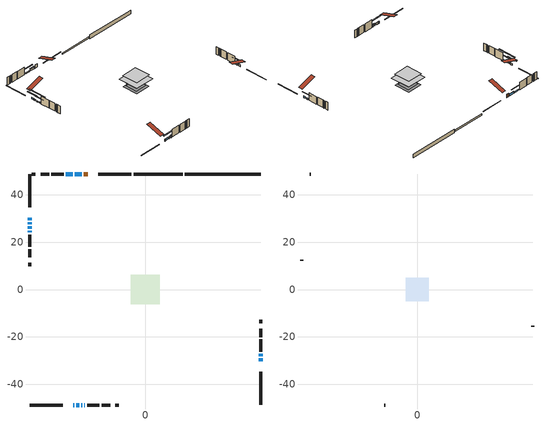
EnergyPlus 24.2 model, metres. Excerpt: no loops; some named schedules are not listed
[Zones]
conditioned space
 floor outside (Floor1 construction): -0.61,-0.61 -0.61,0.61 0.61,0.61 0.61,-0.61 z1.07
 floor adiabatic (Floor3 construction): -3.67,-3.67 -3.67,3.67 3.67,3.67 3.67,-3.67 z1.07
 floor adiabatic (AdiabaticFloorConstruction): -6.2,-6.2 -6.2,6.2 6.2,6.2 6.2,-6.2 z3.51
 floor foundation (Slab1 construction): -4.82,-4.82 -4.82,4.82 4.82,4.82 4.82,-4.82 z-1.22
 floor foundation (Slab2 construction): -3.67,-3.67 -3.67,3.67 3.67,3.67 3.67,-3.67 z-0.65
 wall outside (RimJoist1 construction): -5.82,48.77 -19.84,48.77 / -48.77,-48.77 -34.75,-48.77 / -48.77,48.77 -48.77,34.75 / 48.77,-48.77 48.77,-34.75 z1.07:1.37
 wall outside (AdiabaticWallConstruction 1): -24.24,48.77 -25.93,48.77 z1.07:3.1
 wall outside (AdiabaticWallConstruction): 48.77,-30.35 48.77,-29.08 / -30.35,-48.77 -29.96,-48.77 z1.07:2.29; -48.77,30.35 -48.77,29.23 z1.07:2.19; 48.77,-28.15 48.77,-27.18 z1.07:2.04; -26.86,48.77 -29.71,48.77 z1.07:2.09; -48.77,28.3 -48.77,27.64 / -30.64,48.77 -33.48,48.77 / -48.77,24.79 -48.77,24.13 z1.07:1.73; -48.77,26.71 -48.77,25.72 z1.07:1.58; -29.04,-48.77 -27.92,-48.77 / -26.99,-48.77 -26.68,-48.77 / -25.76,-48.77 -25.45,-48.77 z1.07:2.52
 wall outside (Wall1 construction): -34.41,48.77 -39.61,48.77 / -24.52,-48.77 -19.32,-48.77 / -48.77,23.2 -48.77,18 / 48.77,-26.25 48.77,-21.06 z1.07:5.95
 wall outside (Wall2 construction): -40.54,48.77 -44.06,48.77 / -18.4,-48.77 -14.88,-48.77 / -48.77,17.07 -48.77,13.55 / 48.77,-20.13 48.77,-16.61 z1.07:5.95
 wall outside (Wall4 construction): -46.35,48.77 -47.84,48.77 / -12.59,-48.77 -11.09,-48.77 / -48.77,11.26 -48.77,9.77 / 48.77,-14.32 48.77,-12.82 z1.07:5.95
 wall foundation (FoundationWall1 construction): 16.77,48.77,-1.22 16.77,48.77,1.07 45.57,48.77,1.07 45.57,48.77,0.91 48.77,48.77,0.91 48.77,48.77,-1.22
 wall foundation (FoundationWall2 construction): 15.84,48.77 -4.89,48.77 z-0.65:0.26
 window (WindowConstruction 9): 48.77,-30.35 48.77,-29.08 z1.07:2.29
 window (WindowConstruction 5): -48.77,30.35 -48.77,29.23 z1.07:2.19
 window (WindowConstruction 6): 48.77,-28.15 48.77,-27.18 z1.07:2.04
 window (WindowConstruction 7): -26.86,48.77 -29.71,48.77 z1.07:2.08
 window (WindowConstruction 8): -48.77,28.3 -48.77,27.64 z1.07:1.73
 window (WindowConstruction 11): -48.77,26.71 -48.77,25.72 z1.07:1.58
 window (WindowConstruction 10): -30.35,-48.77 -29.97,-48.77 z1.07:2.29
 window (WindowConstruction): -30.64,48.77 -33.48,48.77 z1.07:1.73
 window (WindowConstruction 1): -29.04,-48.77 -27.92,-48.77 z1.07:2.52
 window (WindowConstruction 2): -26.99,-48.77 -26.68,-48.77 z1.07:2.52
 window (WindowConstruction 3): -25.76,-48.77 -25.45,-48.77 z1.07:2.52
 window (WindowConstruction 4): -48.77,24.79 -48.77,24.13 z1.07:1.73
 door (Door): -24.24,48.77 -25.93,48.77 z1.07:3.1
 ceiling adiabatic (AdiabaticFloorConstruction): 6.2,-6.2 6.2,6.2 -6.2,6.2 -6.2,-6.2 z3.51
attic - vented
 floor to conditioned space (Floor2 construction Reversed): -4.96,-4.96 -4.96,4.96 4.96,4.96 4.96,-4.96 z5.95
 wall outside (Wall3 construction): -44.99,48.77 -45.42,48.77 / -13.95,-48.77 -13.51,-48.77 / -48.77,12.63 -48.77,12.19 / 48.77,-15.68 48.77,-15.25 z1.07:5.95
 roof outside (Roof1 construction): -23.31,48.77,5.95 -23.31,39.12,9.17 -20.77,39.12,9.17 -20.77,48.77,5.95; -31.28,-48.77,5.95 -31.28,-39.12,9.17 -33.82,-39.12,9.17 -33.82,-48.77,5.95; -48.77,31.28,5.95 -39.12,31.28,9.17 -39.12,33.82,9.17 -48.77,33.82,5.95; 48.77,-31.28,5.95 39.12,-31.28,9.17 39.12,-33.82,9.17 48.77,-33.82,5.95
shading: -48.77,26.59 -48.77,32.99 -49.18,32.99 -49.18,26.59 z4.83; 48.77,-24.54 48.77,-30.79 49.18,-30.79 49.18,-24.54 z4.68; -29.91,48.77 -26.66,48.77 -26.66,49.18 -29.91,49.18 z2.29; -48.77,27.44 -48.77,28.5 -49.18,28.5 -49.18,27.44 z1.93; -48.77,20.46 -48.77,31.97 -49.18,31.97 -49.18,20.46 z6.84; -36.12,48.77 -28,48.77 -28,49.18 -36.12,49.18 z4.37; -25.28,-48.77 -31.68,-48.77 -31.68,-49.18 -25.28,-49.18 z5.16; -24.04,-48.77 -29.63,-48.77 -29.63,-49.18 -24.04,-49.18 z5.16; -25.25,-48.77 -25.96,-48.77 -25.96,-49.18 -25.25,-49.18 z2.72; -48.77,21.49 -48.77,27.43 -49.18,27.43 -49.18,21.49 z4.37
[Building]
Building 1: Terrain=Suburbs
[Site:Location]
Edmonton Intl AP_AB: Latitude {deg}=53.31; Longitude {deg}=-113.58; Time Zone {hr}=-7; Elevation {m}=723; Keep Site Location Information=Yes
[Site:GroundTemperature:Shallow]
-1.56185, -3.61833, -3.78302, -2.80711, 1.11059, 5.01004, 8.39065, 10.5322, 10.7141, 8.97234, 5.67794, 1.89811
[Site:WaterMainsTemperature]
Calculation Method=Schedule; Temperature Schedule=mains temperature schedule
[Material] Roughness=Rough; Thermal Absorptance=0.9
Name | Thickness {m} | Conductivity {W/m-K} | Density {kg/m3} | Specific Heat {J/kg-K} | Solar Absorptance | Visible Absorptance
asphalt or fiberglass shingles | 0.00635 | 0.162714 | 1121.4 | 1465.45 | 0.4 | 0.4
ceiling stud and cavity | 0.1397 | 0.0798965 | 65.682 | 1177.47 | 0.7 | 0.7
concrete 4.0 in. | 0.1016 | 1.803125 | 2242.8 | 837.4 | 0.7 | 0.7
concrete 8.0 in. | 0.2032 | 1.803125 | 2242.8 | 837.4 | 0.7 | 0.7
door material | 0.04445 | 0.053851 | 512.64 | 1214.23 | 0.7 | 0.7
exterior vertical ins | 0.00139922 | 0.029427 | 32.04 | 1214.23 | 0.7 | 0.7
floor covering | 0.0127 | 0.0433444 | 54.468 | 1339.84 | 0.6 | 0.6
floor covering 1 | 0.0127 | 9.015625 | 54.468 | 1339.84 | 0.6 | 0.6
floor rigid ins | 0.103632 | 0.029427 | 32.04 | 1214.23 | 0.7 | 0.7
floor rigid ins 1; wall rigid ins | 0.512978 | 0.029427 | 32.04 | 1214.23 | 0.7 | 0.7
floor stud and cavity | 0.1397 | 0.144724 | 92.3553 | 1139.71 | 0.7 | 0.7
floor stud and cavity 1 | 0.0889 | 0.621767 | 50.32683 | 1063.81 | 0.7 | 0.7
floor stud and cavity 2 | 0.1397 | 1.75129 | 37.0049 | 1207.88 | 0.7 | 0.7
furniture material conditioned space 1 | 0.1524 | 0.115458 | 640.8 | 1214.23 | 0.6 | 0.6
gypsum board | 0.0127 | 0.160291 | 801 | 837.4 | 0.6 | 0.6
gypsum board 1 | 0.0127 | 0.160291 | 801 | 837.4 | 0.7 | 0.7
osb sheathing 0.5 in. | 0.0127 | 0.115458 | 512.64 | 1214.23 | 0.7 | 0.7
osb sheathing 0.75 in. | 0.01905 | 0.115458 | 512.64 | 1214.23 | 0.7 | 0.7
osb sheathing 2.0 in. | 0.0508 | 0.115458 | 512.64 | 1214.23 | 0.7 | 0.7
rim joist stud and cavity | 0.0508 | 0.0314757 | 125.044 | 1163.47 | 0.6 | 0.6
wall stud and cavity | 0.1397 | 0.0996715 | 139.0536 | 1170.24 | 0.7 | 0.7
wall stud and cavity 1 | 0.1397 | 0.10094 | 139.0536 | 1170.24 | 0.7 | 0.7
wall stud and cavity 2 | 0.0889 | 6.1454 | 50.32683 | 1063.81 | 0.6 | 0.6
wall stud and cavity 3 | 0.1397 | 0.111942 | 139.0536 | 1170.24 | 0.7 | 0.7
wall stud and cavity 4 | 0.0889 | 0.380278 | 52.3479 | 1209.89 | 0.7 | 0.7
wall stud and cavity 5 | 0.0889 | 0.391764 | 83.0341 | 1211.67 | 0.7 | 0.7
wood siding | 0.0254 | 0.102417 | 544.68 | 1172.36 | 0.4 | 0.4
wood siding 1 | 0.00254 | 0.102417 | 544.68 | 1172.36 | 0.4 | 0.4
wood siding 2; wood siding 3; wood siding 4 | 0.0254 | 0.102417 | 544.68 | 1172.36 | 0.7 | 0.7
[WindowMaterial:SimpleGlazingSystem]
Name | U-Factor {W/m2-K} | Solar Heat Gain Coefficient
WindowMaterial | 5.15449 | 0.65
WindowMaterial 1 | 3.30119 | 0.67
WindowMaterial 2 | 3.32333 | 0.54
WindowMaterial 3 | 5.97666 | 0.6
WindowMaterial 4 | 2.99742 | 0.55
WindowMaterial 5 | 3.01842 | 0.52
WindowMaterial 6 | 4.789393 | 0.67
WindowMaterial 7 | 3.31141 | 0.61
WindowMaterial 8 | 3.30687 | 0.59
WindowMaterial 9 | 5.1119 | 0.5
[Construction]
AdiabaticFloorConstruction: floor stud and cavity 2, floor rigid ins 1, osb sheathing 0.75 in., floor covering
AdiabaticWallConstruction: wood siding 3, wall rigid ins, wall stud and cavity 4, gypsum board
AdiabaticWallConstruction 1: wood siding 4, wall rigid ins, wall stud and cavity 4, gypsum board
Door: door material
Floor1 construction: floor stud and cavity, floor rigid ins, osb sheathing 0.75 in., floor covering
Floor2 construction Reversed: gypsum board, ceiling stud and cavity
Floor3 construction: floor stud and cavity 1, floor covering 1
FoundationWall1 construction: concrete 8.0 in.
FoundationWall2 construction: concrete 8.0 in., gypsum board 1
furniture construction conditioned space 1: furniture material conditioned space 1
PartitionWallConstruction: gypsum board, wall stud and cavity 5, gypsum board
RimJoist1 construction: wood siding 2, osb sheathing 2.0 in., rim joist stud and cavity
Roof1 construction: asphalt or fiberglass shingles
Slab1 construction; Slab2 construction: concrete 4.0 in.
Wall1 construction: wood siding, osb sheathing 0.5 in., wall stud and cavity, gypsum board
Wall2 construction: wood siding, osb sheathing 0.5 in., wall stud and cavity 1, gypsum board
Wall3 construction: wood siding 1, wall stud and cavity 2
Wall4 construction: wood siding, osb sheathing 0.5 in., wall stud and cavity 3, gypsum board
WindowConstruction: WindowMaterial
WindowConstruction 1: WindowMaterial 1
WindowConstruction 10: WindowMaterial 8
WindowConstruction 11: WindowMaterial 9
WindowConstruction 2; WindowConstruction 3: WindowMaterial 2
WindowConstruction 4; WindowConstruction 8: WindowMaterial 3
WindowConstruction 5: WindowMaterial 4
WindowConstruction 6: WindowMaterial 5
WindowConstruction 7: WindowMaterial 6
WindowConstruction 9: WindowMaterial 7
[Zone] Multiplier=1; Part of Total Floor Area=Yes
Name | Volume {m3}
attic - vented | 51.335
conditioned space | 649.8
[Space]
Name | Zone | Volume {m3}
attic - vented 1 | attic - vented | 51.335
conditioned space 1 | conditioned space | 649.8
[ZoneInfiltration:EffectiveLeakageArea]
infil attic - vented 1: Zone or Space=attic - vented 1; Schedule=Always On Discrete; Effective Air Leakage Area {cm2}=3417.74; Stack Coefficient=0.00056292; Wind Coefficient=1.60304e-05
[ZoneMixing]
whole house fan mix: Zone or Space=attic - vented; Schedule=Always On Continuous; Design Flow Rate Calculation Method=Flow/Zone; Design Flow Rate {m3/s}=0; Source Zone or Space=conditioned space
[SurfaceProperty:ExposedFoundationPerimeter] Exposed Perimeter Calculation Method=TotalExposedPerimeter
Name | Total Exposed Perimeter {m}
Slab1 | 32.004
Slab2 | 20.726
[InternalMass] Zone or ZoneList=conditioned space; Space or SpaceList=conditioned space 1
Name | Construction | Surface Area {m2}
furniture mass conditioned space 1 | furniture construction conditioned space 1 | 142.344
partition wall mass | PartitionWallConstruction | 301.98
[Lights]
interior lighting: Zone or ZoneList or Space or SpaceList=conditioned space 1; Schedule=interior lighting schedule; Design Level Calculation Method=LightingLevel; Lighting Level {W}=343.2; Return Air Fraction=0; Fraction Radiant=0.6; Fraction Visible=0.2; Fraction Replaceable=1
[People]
occupants: Zone or ZoneList or Space or SpaceList=conditioned space 1; Number of People Schedule=occupants schedule; Number of People Calculation Method=People; Number of People=3; Fraction Radiant=0.314171; Sensible Heat Fraction=0.56303; Activity Level Schedule=occupants activity schedule; Carbon Dioxide Generation Rate {m3/s-W}=0; Enable ASHRAE 55 Comfort Warnings=No; Mean Radiant Temperature Calculation Type=EnclosureAveraged
[ElectricEquipment] Zone or ZoneList or Space or SpaceList=conditioned space 1; Design Level Calculation Method=EquipmentLevel
Name | Schedule | Design Level {W} | Fraction Latent | Fraction Radiant | Fraction Lost
clothes dryer | clothes dryer schedule | 140.772 | 0.015 | 0.081 | 0.85
clothes washer | clothes washer schedule | 32.1985 | 0.03 | 0.162 | 0.7
cooking range | cooking range schedule | 215.147 | 0.08 | 0.432 | 0.2
dishwasher | dishwasher schedule | 66.8632 | 0.3 | 0.18 | 0.4
fridge | fridge schedule | 72.9452 | 0 | 0.6 | 0
mech vent bath fan 0 | mech vent bath fan 0 schedule | 50.2 | 0 | 0 | 1
mech vent bath fan 1 | mech vent bath fan 1 schedule | 50.2 | 0 | 0 | 1
mech vent house fan | mech vent house fan schedule | 0 | 0 | 0 | 1
mech vent house fan cfis | mech vent house fan cfis schedule | 0 | 0 | 0 | 0
mech vent range fan 0 | mech vent range fan 0 schedule | 57 | 0 | 0 | 1
misc plug loads | misc plug loads schedule | 494.7 | 0.045 | 0.513 | 0.1
whole house fan | Always On Discrete | 0 | 0 | 0 | 1
[OtherEquipment] Zone or ZoneList or Space or SpaceList=conditioned space 1; Design Level Calculation Method=EquipmentLevel
Name | Fuel Type | Schedule | Design Level {W} | Fraction Latent | Fraction Radiant | Fraction Lost
clothes dryer 1 | Electricity | clothes dryer schedule | 0 | 0.015 | 0.081 | 0.85
cooking range 1 | Electricity | cooking range schedule | 0 | 0.08 | 0.432 | 0.2
general water use latent | None | general water use schedule | 62.594 | 1 | 0 | 0
general water use sensible | None | general water use schedule | -61.6891 | 0 | 0.6 | 0
mech vent house fan latent load | None | Always On Discrete | 0 | 1 | 0 | 0
mech vent house fan sensible load | None | Always On Discrete | 0 | 0 | 0 | 0
water heater energy adjustment1 | NaturalGas | Always On Discrete | 0.01 | 0 | 0 | 1
[ZoneInfiltration:DesignFlowRate] Zone or ZoneList or Space or SpaceList=conditioned space 1; Schedule=Always On Discrete; Design Flow Rate Calculation Method=Flow/Zone; Design Flow Rate {m3/s}=0
infil flow; natural vent flow; whole house fan flow
[Foundation:Kiva] Initial Indoor Air Temperature {C}=18; Wall Depth Below Slab {m}=0.2032
Name | Wall Height Above Grade {m} | Custom Block Material Name 1 | Custom Block Depth 1 {m} | Custom Block X Position 1 {m} | Custom Block Z Position 1 {m}
Foundation Kiva 1 | 1.07
Foundation Kiva 2 | 0.260025 | exterior vertical ins | 0.910011 | 0.2159 | 0
[Foundation:Kiva:Settings]
Soil Conductivity {W/m-K}=0.849921; Soil Density {kg/m3}=1842.3; Soil Specific Heat {J/kg-K}=418.7; Ground Solar Absorptivity=0.9; Ground Thermal Absorptivity=0.9; Ground Surface Roughness {m}=0.03; Far-Field Width {m}=40; Deep-Ground Boundary Condition=ZeroFlux; Deep-Ground Depth {m}=40; Minimum Cell Dimension {m}=0.2; Maximum Cell Growth Coefficient=3; Simulation Timestep=Timestep
[Exterior:Lights]
exterior lighting: Schedule=exterior lighting schedule; Design Level {W}=75.6
[Schedule:Constant]
Name | Hourly Value
Always On Continuous; mech vent house fan schedule; mech vent house fan cfis schedule; Always On Discrete | 1
occupants activity schedule | 117.228
fridge schedule | 0
[Schedule:Week:Daily]
interior lighting schedule Week Rule - Jan1-Jan27: interior lighting schedule day, interior lighting schedule day, interior lighting schedule day, interior lighting schedule day, interior lighting schedule day, interior lighting schedule day, interior lighting schedule day, interior lighting schedule default day, interior lighting schedule default day, interior lighting schedule default day, interior lighting schedule default day, interior lighting schedule default day
interior lighting schedule Week Rule - Jan28-Feb3: interior lighting schedule day, interior lighting schedule day, interior lighting schedule day, interior lighting schedule day, interior lighting schedule day 1, interior lighting schedule day 1, interior lighting schedule day 1, interior lighting schedule default day, interior lighting schedule default day, interior lighting schedule default day, interior lighting schedule default day, interior lighting schedule default day
interior lighting schedule Week Rule - Feb4-Feb24: interior lighting schedule day 1, interior lighting schedule day 1, interior lighting schedule day 1, interior lighting schedule day 1, interior lighting schedule day 1, interior lighting schedule day 1, interior lighting schedule day 1, interior lighting schedule default day, interior lighting schedule default day, interior lighting schedule default day, interior lighting schedule default day, interior lighting schedule default day
interior lighting schedule Week Rule - Feb25-Mar3: interior lighting schedule day 1, interior lighting schedule day 1, interior lighting schedule day 1, interior lighting schedule day 1, interior lighting schedule day 2, interior lighting schedule day 2, interior lighting schedule day 2, interior lighting schedule default day, interior lighting schedule default day, interior lighting schedule default day, interior lighting schedule default day, interior lighting schedule default day
interior lighting schedule Week Rule - Mar4-Mar31: interior lighting schedule day 2, interior lighting schedule day 2, interior lighting schedule day 2, interior lighting schedule day 2, interior lighting schedule day 2, interior lighting schedule day 2, interior lighting schedule day 2, interior lighting schedule default day, interior lighting schedule default day, interior lighting schedule default day, interior lighting schedule default day, interior lighting schedule default day
interior lighting schedule Week Rule - Apr1-Apr28: interior lighting schedule day 3, interior lighting schedule day 3, interior lighting schedule day 3, interior lighting schedule day 3, interior lighting schedule day 3, interior lighting schedule day 3, interior lighting schedule day 3, interior lighting schedule default day, interior lighting schedule default day, interior lighting schedule default day, interior lighting schedule default day, interior lighting schedule default day
interior lighting schedule Week Rule - Apr29-May5: interior lighting schedule day 3, interior lighting schedule day 3, interior lighting schedule day 4, interior lighting schedule day 4, interior lighting schedule day 4, interior lighting schedule day 4, interior lighting schedule day 4, interior lighting schedule default day, interior lighting schedule default day, interior lighting schedule default day, interior lighting schedule default day, interior lighting schedule default day
interior lighting schedule Week Rule - May6-May26: interior lighting schedule day 4, interior lighting schedule day 4, interior lighting schedule day 4, interior lighting schedule day 4, interior lighting schedule day 4, interior lighting schedule day 4, interior lighting schedule day 4, interior lighting schedule default day, interior lighting schedule default day, interior lighting schedule default day, interior lighting schedule default day, interior lighting schedule default day
interior lighting schedule Week Rule - May27-Jun2: interior lighting schedule day 4, interior lighting schedule day 4, interior lighting schedule day 4, interior lighting schedule day 4, interior lighting schedule day 4, interior lighting schedule day 5, interior lighting schedule day 5, interior lighting schedule default day, interior lighting schedule default day, interior lighting schedule default day, interior lighting schedule default day, interior lighting schedule default day
interior lighting schedule Week Rule - Jun3-Jun30: interior lighting schedule day 5, interior lighting schedule day 5, interior lighting schedule day 5, interior lighting schedule day 5, interior lighting schedule day 5, interior lighting schedule day 5, interior lighting schedule day 5, interior lighting schedule default day, interior lighting schedule default day, interior lighting schedule default day, interior lighting schedule default day, interior lighting schedule default day
interior lighting schedule Week Rule - Jul1-Jul28: interior lighting schedule day 6, interior lighting schedule day 6, interior lighting schedule day 6, interior lighting schedule day 6, interior lighting schedule day 6, interior lighting schedule day 6, interior lighting schedule day 6, interior lighting schedule default day, interior lighting schedule default day, interior lighting schedule default day, interior lighting schedule default day, interior lighting schedule default day
interior lighting schedule Week Rule - Jul29-Aug4: interior lighting schedule day 6, interior lighting schedule day 6, interior lighting schedule day 6, interior lighting schedule day 7, interior lighting schedule day 7, interior lighting schedule day 7, interior lighting schedule day 7, interior lighting schedule default day, interior lighting schedule default day, interior lighting schedule default day, interior lighting schedule default day, interior lighting schedule default day
interior lighting schedule Week Rule - Aug5-Aug25: interior lighting schedule day 7, interior lighting schedule day 7, interior lighting schedule day 7, interior lighting schedule day 7, interior lighting schedule day 7, interior lighting schedule day 7, interior lighting schedule day 7, interior lighting schedule default day, interior lighting schedule default day, interior lighting schedule default day, interior lighting schedule default day, interior lighting schedule default day
interior lighting schedule Week Rule - Aug26-Sep1: interior lighting schedule day 7, interior lighting schedule day 7, interior lighting schedule day 7, interior lighting schedule day 7, interior lighting schedule day 7, interior lighting schedule day 7, interior lighting schedule day 8, interior lighting schedule default day, interior lighting schedule default day, interior lighting schedule default day, interior lighting schedule default day, interior lighting schedule default day
interior lighting schedule Week Rule - Sep2-Sep29: interior lighting schedule day 8, interior lighting schedule day 8, interior lighting schedule day 8, interior lighting schedule day 8, interior lighting schedule day 8, interior lighting schedule day 8, interior lighting schedule day 8, interior lighting schedule default day, interior lighting schedule default day, interior lighting schedule default day, interior lighting schedule default day, interior lighting schedule default day
interior lighting schedule Week Rule - Sep30-Oct6: interior lighting schedule day 8, interior lighting schedule day 9, interior lighting schedule day 9, interior lighting schedule day 9, interior lighting schedule day 9, interior lighting schedule day 9, interior lighting schedule day 9, interior lighting schedule default day, interior lighting schedule default day, interior lighting schedule default day, interior lighting schedule default day, interior lighting schedule default day
interior lighting schedule Week Rule - Oct7-Oct27: interior lighting schedule day 9, interior lighting schedule day 9, interior lighting schedule day 9, interior lighting schedule day 9, interior lighting schedule day 9, interior lighting schedule day 9, interior lighting schedule day 9, interior lighting schedule default day, interior lighting schedule default day, interior lighting schedule default day, interior lighting schedule default day, interior lighting schedule default day
interior lighting schedule Week Rule - Oct28-Nov3: interior lighting schedule day 9, interior lighting schedule day 9, interior lighting schedule day 9, interior lighting schedule day 9, interior lighting schedule day 10, interior lighting schedule day 10, interior lighting schedule day 10, interior lighting schedule default day, interior lighting schedule default day, interior lighting schedule default day, interior lighting schedule default day, interior lighting schedule default day
interior lighting schedule Week Rule - Nov4-Nov24: interior lighting schedule day 10, interior lighting schedule day 10, interior lighting schedule day 10, interior lighting schedule day 10, interior lighting schedule day 10, interior lighting schedule day 10, interior lighting schedule day 10, interior lighting schedule default day, interior lighting schedule default day, interior lighting schedule default day, interior lighting schedule default day, interior lighting schedule default day
interior lighting schedule Week Rule - Nov25-Dec1: interior lighting schedule day 10, interior lighting schedule day 10, interior lighting schedule day 10, interior lighting schedule day 10, interior lighting schedule day 10, interior lighting schedule day 10, interior lighting schedule day 11, interior lighting schedule default day, interior lighting schedule default day, interior lighting schedule default day, interior lighting schedule default day, interior lighting schedule default day
interior lighting schedule Week Rule - Dec2-Dec31: interior lighting schedule day 11, interior lighting schedule day 11, interior lighting schedule day 11, interior lighting schedule day 11, interior lighting schedule day 11, interior lighting schedule day 11, interior lighting schedule day 11, interior lighting schedule default day, interior lighting schedule default day, interior lighting schedule default day, interior lighting schedule default day, interior lighting schedule default day
occupants schedule Week Rule - Jan1-Dec31: occupants schedule day, occupants schedule day, occupants schedule day, occupants schedule day, occupants schedule day, occupants schedule day, occupants schedule day, occupants schedule default day, occupants schedule default day, occupants schedule default day, occupants schedule default day, occupants schedule default day
clothes dryer schedule Week Rule - Jan1-Dec31: clothes dryer schedule day, clothes dryer schedule day, clothes dryer schedule day, clothes dryer schedule day, clothes dryer schedule day, clothes dryer schedule day, clothes dryer schedule day, clothes dryer schedule default day, clothes dryer schedule default day, clothes dryer schedule default day, clothes dryer schedule default day, clothes dryer schedule default day
clothes washer schedule Week Rule - Jan1-Dec31: clothes washer schedule day, clothes washer schedule day, clothes washer schedule day, clothes washer schedule day, clothes washer schedule day, clothes washer schedule day, clothes washer schedule day, clothes washer schedule default day, clothes washer schedule default day, clothes washer schedule default day, clothes washer schedule default day, clothes washer schedule default day
cooking range schedule Week Rule - Jan1-Dec31: cooking range schedule day, cooking range schedule day, cooking range schedule day, cooking range schedule day, cooking range schedule day, cooking range schedule day, cooking range schedule day, cooking range schedule default day, cooking range schedule default day, cooking range schedule default day, cooking range schedule default day, cooking range schedule default day
dishwasher schedule Week Rule - Jan1-Dec31: dishwasher schedule day, dishwasher schedule day, dishwasher schedule day, dishwasher schedule day, dishwasher schedule day, dishwasher schedule day, dishwasher schedule day, dishwasher schedule default day, dishwasher schedule default day, dishwasher schedule default day, dishwasher schedule default day, dishwasher schedule default day
mech vent bath fan 0 schedule Week Rule - Jan1-Dec31: mech vent bath fan 0 schedule day, mech vent bath fan 0 schedule day, mech vent bath fan 0 schedule day, mech vent bath fan 0 schedule day, mech vent bath fan 0 schedule day, mech vent bath fan 0 schedule day, mech vent bath fan 0 schedule day, mech vent bath fan 0 schedule default day, mech vent bath fan 0 schedule default day, mech vent bath fan 0 schedule default day, mech vent bath fan 0 schedule default day, mech vent bath fan 0 schedule default day
mech vent bath fan 1 schedule Week Rule - Jan1-Dec31: mech vent bath fan 1 schedule day, mech vent bath fan 1 schedule day, mech vent bath fan 1 schedule day, mech vent bath fan 1 schedule day, mech vent bath fan 1 schedule day, mech vent bath fan 1 schedule day, mech vent bath fan 1 schedule day, mech vent bath fan 1 schedule default day, mech vent bath fan 1 schedule default day, mech vent bath fan 1 schedule default day, mech vent bath fan 1 schedule default day, mech vent bath fan 1 schedule default day
mech vent range fan 0 schedule Week Rule - Jan1-Dec31: mech vent range fan 0 schedule day, mech vent range fan 0 schedule day, mech vent range fan 0 schedule day, mech vent range fan 0 schedule day, mech vent range fan 0 schedule day, mech vent range fan 0 schedule day, mech vent range fan 0 schedule day, mech vent range fan 0 schedule default day, mech vent range fan 0 schedule default day, mech vent range fan 0 schedule default day, mech vent range fan 0 schedule default day, mech vent range fan 0 schedule default day
misc plug loads schedule Week Rule - Jan1-Dec31: misc plug loads schedule day, misc plug loads schedule day, misc plug loads schedule day, misc plug loads schedule day, misc plug loads schedule day, misc plug loads schedule day, misc plug loads schedule day, misc plug loads schedule default day, misc plug loads schedule default day, misc plug loads schedule default day, misc plug loads schedule default day, misc plug loads schedule default day
general water use schedule Week Rule - Jan1-Dec31: general water use schedule day, general water use schedule day, general water use schedule day, general water use schedule day, general water use schedule day, general water use schedule day, general water use schedule day, general water use schedule default day, general water use schedule default day, general water use schedule default day, general water use schedule default day, general water use schedule default day
exterior lighting schedule Week Rule - Jan1-Jan27: exterior lighting schedule day, exterior lighting schedule day, exterior lighting schedule day, exterior lighting schedule day, exterior lighting schedule day, exterior lighting schedule day, exterior lighting schedule day, exterior lighting schedule default day, exterior lighting schedule default day, exterior lighting schedule default day, exterior lighting schedule default day, exterior lighting schedule default day
exterior lighting schedule Week Rule - Jan28-Feb3: exterior lighting schedule day, exterior lighting schedule day, exterior lighting schedule day, exterior lighting schedule day, exterior lighting schedule day 1, exterior lighting schedule day 1, exterior lighting schedule day 1, exterior lighting schedule default day, exterior lighting schedule default day, exterior lighting schedule default day, exterior lighting schedule default day, exterior lighting schedule default day
exterior lighting schedule Week Rule - Feb4-Feb24: exterior lighting schedule day 1, exterior lighting schedule day 1, exterior lighting schedule day 1, exterior lighting schedule day 1, exterior lighting schedule day 1, exterior lighting schedule day 1, exterior lighting schedule day 1, exterior lighting schedule default day, exterior lighting schedule default day, exterior lighting schedule default day, exterior lighting schedule default day, exterior lighting schedule default day
exterior lighting schedule Week Rule - Feb25-Mar3: exterior lighting schedule day 1, exterior lighting schedule day 1, exterior lighting schedule day 1, exterior lighting schedule day 1, exterior lighting schedule day 2, exterior lighting schedule day 2, exterior lighting schedule day 2, exterior lighting schedule default day, exterior lighting schedule default day, exterior lighting schedule default day, exterior lighting schedule default day, exterior lighting schedule default day
exterior lighting schedule Week Rule - Mar4-Mar31: exterior lighting schedule day 2, exterior lighting schedule day 2, exterior lighting schedule day 2, exterior lighting schedule day 2, exterior lighting schedule day 2, exterior lighting schedule day 2, exterior lighting schedule day 2, exterior lighting schedule default day, exterior lighting schedule default day, exterior lighting schedule default day, exterior lighting schedule default day, exterior lighting schedule default day
exterior lighting schedule Week Rule - Apr1-Apr28: exterior lighting schedule day 3, exterior lighting schedule day 3, exterior lighting schedule day 3, exterior lighting schedule day 3, exterior lighting schedule day 3, exterior lighting schedule day 3, exterior lighting schedule day 3, exterior lighting schedule default day, exterior lighting schedule default day, exterior lighting schedule default day, exterior lighting schedule default day, exterior lighting schedule default day
exterior lighting schedule Week Rule - Apr29-May5: exterior lighting schedule day 3, exterior lighting schedule day 3, exterior lighting schedule day 4, exterior lighting schedule day 4, exterior lighting schedule day 4, exterior lighting schedule day 4, exterior lighting schedule day 4, exterior lighting schedule default day, exterior lighting schedule default day, exterior lighting schedule default day, exterior lighting schedule default day, exterior lighting schedule default day
exterior lighting schedule Week Rule - May6-May26: exterior lighting schedule day 4, exterior lighting schedule day 4, exterior lighting schedule day 4, exterior lighting schedule day 4, exterior lighting schedule day 4, exterior lighting schedule day 4, exterior lighting schedule day 4, exterior lighting schedule default day, exterior lighting schedule default day, exterior lighting schedule default day, exterior lighting schedule default day, exterior lighting schedule default day
exterior lighting schedule Week Rule - May27-Jun2: exterior lighting schedule day 4, exterior lighting schedule day 4, exterior lighting schedule day 4, exterior lighting schedule day 4, exterior lighting schedule day 4, exterior lighting schedule day 5, exterior lighting schedule day 5, exterior lighting schedule default day, exterior lighting schedule default day, exterior lighting schedule default day, exterior lighting schedule default day, exterior lighting schedule default day
exterior lighting schedule Week Rule - Jun3-Jun30: exterior lighting schedule day 5, exterior lighting schedule day 5, exterior lighting schedule day 5, exterior lighting schedule day 5, exterior lighting schedule day 5, exterior lighting schedule day 5, exterior lighting schedule day 5, exterior lighting schedule default day, exterior lighting schedule default day, exterior lighting schedule default day, exterior lighting schedule default day, exterior lighting schedule default day
exterior lighting schedule Week Rule - Jul1-Jul28: exterior lighting schedule day 6, exterior lighting schedule day 6, exterior lighting schedule day 6, exterior lighting schedule day 6, exterior lighting schedule day 6, exterior lighting schedule day 6, exterior lighting schedule day 6, exterior lighting schedule default day, exterior lighting schedule default day, exterior lighting schedule default day, exterior lighting schedule default day, exterior lighting schedule default day
exterior lighting schedule Week Rule - Jul29-Aug4: exterior lighting schedule day 6, exterior lighting schedule day 6, exterior lighting schedule day 6, exterior lighting schedule day 7, exterior lighting schedule day 7, exterior lighting schedule day 7, exterior lighting schedule day 7, exterior lighting schedule default day, exterior lighting schedule default day, exterior lighting schedule default day, exterior lighting schedule default day, exterior lighting schedule default day
exterior lighting schedule Week Rule - Aug5-Aug25: exterior lighting schedule day 7, exterior lighting schedule day 7, exterior lighting schedule day 7, exterior lighting schedule day 7, exterior lighting schedule day 7, exterior lighting schedule day 7, exterior lighting schedule day 7, exterior lighting schedule default day, exterior lighting schedule default day, exterior lighting schedule default day, exterior lighting schedule default day, exterior lighting schedule default day
exterior lighting schedule Week Rule - Aug26-Sep1: exterior lighting schedule day 7, exterior lighting schedule day 7, exterior lighting schedule day 7, exterior lighting schedule day 7, exterior lighting schedule day 7, exterior lighting schedule day 7, exterior lighting schedule day 8, exterior lighting schedule default day, exterior lighting schedule default day, exterior lighting schedule default day, exterior lighting schedule default day, exterior lighting schedule default day
[Schedule:Year]
interior lighting schedule: interior lighting schedule Week Rule - Jan1-Jan27, 1, 1, 1, 27, interior lighting schedule Week Rule - Jan28-Feb3, 1, 28, 2, 3, interior lighting schedule Week Rule - Feb4-Feb24, 2, 4, 2, 24, interior lighting schedule Week Rule - Feb25-Mar3, 2, 25, 3, 3, interior lighting schedule Week Rule - Mar4-Mar31, 3, 4, 3, 31, interior lighting schedule Week Rule - Apr1-Apr28, 4, 1, 4, 28, interior lighting schedule Week Rule - Apr29-May5, 4, 29, 5, 5, interior lighting schedule Week Rule - May6-May26, 5, 6, 5, 26, interior lighting schedule Week Rule - May27-Jun2, 5, 27, 6, 2, interior lighting schedule Week Rule - Jun3-Jun30, 6, 3, 6, 30, interior lighting schedule Week Rule - Jul1-Jul28, 7, 1, 7, 28, interior lighting schedule Week Rule - Jul29-Aug4, 7, 29, 8, 4, interior lighting schedule Week Rule - Aug5-Aug25, 8, 5, 8, 25, interior lighting schedule Week Rule - Aug26-Sep1, 8, 26, 9, 1, interior lighting schedule Week Rule - Sep2-Sep29, 9, 2, 9, 29, interior lighting schedule Week Rule - Sep30-Oct6, 9, 30, 10, 6, interior lighting schedule Week Rule - Oct7-Oct27, 10, 7, 10, 27, interior lighting schedule Week Rule - Oct28-Nov3, 10, 28, 11, 3, interior lighting schedule Week Rule - Nov4-Nov24, 11, 4, 11, 24, interior lighting schedule Week Rule - Nov25-Dec1, 11, 25, 12, 1, interior lighting schedule Week Rule - Dec2-Dec31, 12, 2, 12, 31
occupants schedule: occupants schedule Week Rule - Jan1-Dec31, 1, 1, 12, 31
clothes dryer schedule: clothes dryer schedule Week Rule - Jan1-Dec31, 1, 1, 12, 31
clothes washer schedule: clothes washer schedule Week Rule - Jan1-Dec31, 1, 1, 12, 31
cooking range schedule: cooking range schedule Week Rule - Jan1-Dec31, 1, 1, 12, 31
dishwasher schedule: dishwasher schedule Week Rule - Jan1-Dec31, 1, 1, 12, 31
mech vent bath fan 0 schedule: mech vent bath fan 0 schedule Week Rule - Jan1-Dec31, 1, 1, 12, 31
mech vent bath fan 1 schedule: mech vent bath fan 1 schedule Week Rule - Jan1-Dec31, 1, 1, 12, 31
mech vent range fan 0 schedule: mech vent range fan 0 schedule Week Rule - Jan1-Dec31, 1, 1, 12, 31
misc plug loads schedule: misc plug loads schedule Week Rule - Jan1-Dec31, 1, 1, 12, 31
general water use schedule: general water use schedule Week Rule - Jan1-Dec31, 1, 1, 12, 31
exterior lighting schedule: exterior lighting schedule Week Rule - Jan1-Jan27, 1, 1, 1, 27, exterior lighting schedule Week Rule - Jan28-Feb3, 1, 28, 2, 3, exterior lighting schedule Week Rule - Feb4-Feb24, 2, 4, 2, 24, exterior lighting schedule Week Rule - Feb25-Mar3, 2, 25, 3, 3, exterior lighting schedule Week Rule - Mar4-Mar31, 3, 4, 3, 31, exterior lighting schedule Week Rule - Apr1-Apr28, 4, 1, 4, 28, exterior lighting schedule Week Rule - Apr29-May5, 4, 29, 5, 5, exterior lighting schedule Week Rule - May6-May26, 5, 6, 5, 26, exterior lighting schedule Week Rule - May27-Jun2, 5, 27, 6, 2, exterior lighting schedule Week Rule - Jun3-Jun30, 6, 3, 6, 30, exterior lighting schedule Week Rule - Jul1-Jul28, 7, 1, 7, 28, exterior lighting schedule Week Rule - Jul29-Aug4, 7, 29, 8, 4, exterior lighting schedule Week Rule - Aug5-Aug25, 8, 5, 8, 25, exterior lighting schedule Week Rule - Aug26-Sep1, 8, 26, 9, 1, exterior lighting schedule Week Rule - Sep2-Sep29, 9, 2, 9, 29, exterior lighting schedule Week Rule - Sep30-Oct6, 9, 30, 10, 6, exterior lighting schedule Week Rule - Oct7-Oct27, 10, 7, 10, 27, exterior lighting schedule Week Rule - Oct28-Nov3, 10, 28, 11, 3, exterior lighting schedule Week Rule - Nov4-Nov24, 11, 4, 11, 24, exterior lighting schedule Week Rule - Nov25-Dec1, 11, 25, 12, 1, exterior lighting schedule Week Rule - Dec2-Dec31, 12, 2, 12, 31
[Schedule:Compact]
mains temperature schedule: Through: 01/01, For: AllDays, Until: 24:00, 3.97167, Through: 01/02, For: AllDays, Until: 24:00, 3.90778, Through: 01/03, For: AllDays, Until: 24:00, 3.84556, Through: 01/04, For: AllDays, Until: 24:00, 3.78389, Through: 01/05, For: AllDays, Until: 24:00, 3.72278, Through: 01/06, For: AllDays, Until: 24:00, 3.66278, Through: 01/07, For: AllDays, Until: 24:00, 3.60389, Through: 01/08, For: AllDays, Until: 24:00, 3.54556, Through: 01/09, For: AllDays, Until: 24:00, 3.48833, Through: 01/10, For: AllDays, Until: 24:00, 3.43167, Through: 01/11, For: AllDays, Until: 24:00, 3.37611, Through: 01/12, For: AllDays, Until: 24:00, 3.32167, Through: 01/13, For: AllDays, Until: 24:00, 3.26833, Through: 01/14, For: AllDays, Until: 24:00, 3.21556, Through: 01/15, For: AllDays, Until: 24:00, 3.16444, Through: 01/16, For: AllDays, Until: 24:00, 3.11389, Through: 01/17, For: AllDays, Until: 24:00, 3.06444, Through: 01/18, For: AllDays, Until: 24:00, 3.01611, Through: 01/19, For: AllDays, Until: 24:00, 2.96889, Through: 01/20, For: AllDays, Until: 24:00, 2.92278, Through: 01/21, For: AllDays, Until: 24:00, 2.87722, Through: 01/22, For: AllDays, Until: 24:00, 2.83333, Through: 01/23, For: AllDays, Until: 24:00, 2.79056, Through: 01/24, For: AllDays, Until: 24:00, 2.74889, Through: 01/25, For: AllDays, Until: 24:00, 2.70833, Through: 01/26, For: AllDays, Until: 24:00, 2.66889, Through: 01/27, For: AllDays, Until: 24:00, 2.63056, Through: 01/28, For: AllDays, Until: 24:00, 2.59333, Through: 01/29, For: AllDays, Until: 24:00, 2.55778, Through: 01/30, For: AllDays, Until: 24:00, 2.52278, Through: 01/31, For: AllDays, Until: 24:00, 2.48944, Through: 02/01, For: AllDays, Until: 24:00, 2.45722, Through: 02/02, For: AllDays, Until: 24:00, 2.42611, Through: 02/03, For: AllDays, Until: 24:00, 2.39667, Through: 02/04, For: AllDays, Until: 24:00, 2.36833, Through: 02/05, For: AllDays, Until: 24:00, 2.34111, Through: 02/06, For: AllDays, Until: 24:00, 2.315, Through: 02/07, For: AllDays, Until: 24:00, 2.29056, Through: 02/08, For: AllDays, Until: 24:00, 2.26722, Through: 02/09, For: AllDays, Until: 24:00, 2.245, Through: 02/10, For: AllDays, Until: 24:00, 2.22444, Through: 02/11, For: AllDays, Until: 24:00, 2.20444, Through: 02/12, For: AllDays, Until: 24:00, 2.18667, Through: 02/13, For: AllDays, Until: 24:00, 2.17, Through: 02/14, For: AllDays, Until: 24:00, 2.15444, Through: 02/15, For: AllDays, Until: 24:00, 2.14, Through: 02/16, For: AllDays, Until: 24:00, 2.12722, Through: 02/17, For: AllDays, Until: 24:00, 2.11556, Through: 02/18, For: AllDays, Until: 24:00, 2.10556, Through: 02/19, For: AllDays, Until: 24:00, 2.09667, Through: 02/20, For: AllDays, Until: 24:00, 2.08889, Through: 02/21, For: AllDays, Until: 24:00, 2.08278, Through: 02/22, For: AllDays, Until: 24:00, 2.07833, Through: 02/23, For: AllDays, Until: 24:00, 2.07444, Through: 02/24, For: AllDays, Until: 24:00, 2.07278, Through: 02/25, For: AllDays, Until: 24:00, 2.07167, Through: 02/26, For: AllDays, Until: 24:00, 2.07222, Through: 02/27, For: AllDays, Until: 24:00, 2.07444, Through: 02/28, For: AllDays, Until: 24:00, 2.07778, Through: 03/01, For: AllDays, Until: 24:00, 2.08222, Through: 03/02, For: AllDays, Until: 24:00, 2.08833, Through: 03/03, For: AllDays, Until: 24:00, 2.09556, Through: 03/04, For: AllDays, Until: 24:00, 2.10444, Through: 03/05, For: AllDays, Until: 24:00, 2.11444, Through: 03/06, For: AllDays, Until: 24:00, 2.12556, Through: 03/07, For: AllDays, Until: 24:00, 2.13833, Through: 03/08, For: AllDays, Until: 24:00, 2.15278, Through: 03/09, For: AllDays, Until: 24:00, 2.16778, Through: 03/10, For: AllDays, Until: 24:00, 2.18444, Through: 03/11, For: AllDays, Until: 24:00, 2.20278, Through: 03/12, For: AllDays, Until: 24:00, 2.22167, Through: 03/13, For: AllDays, Until: 24:00, 2.24278, Through: 03/14, For: AllDays, Until: 24:00, 2.26444, Through: 03/15, For: AllDays, Until: 24:00, 2.28778, Through: 03/16, For: AllDays, Until: 24:00, 2.31222, Through: 03/17, For: AllDays, Until: 24:00, 2.33778, Through: 03/18, For: AllDays, Until: 24:00, 2.365, Through: 03/19, For: AllDays, Until: 24:00, 2.39333, Through: 03/20, For: AllDays, Until: 24:00, 2.42278, Through: 03/21, For: AllDays, Until: 24:00, 2.45389, Through: 03/22, For: AllDays, Until: 24:00, 2.48611, Through: 03/23, For: AllDays, Until: 24:00, 2.51889, Through: 03/24, For: AllDays, Until: 24:00, 2.55389, Through: 03/25, For: AllDays, Until: 24:00, 2.58944, Through: 03/26, For: AllDays, Until: 24:00, 2.62611, Through: 03/27, For: AllDays, Until: 24:00, 2.66444, Through: 03/28, For: AllDays, Until: 24:00, 2.70389, Through: 03/29, For: AllDays, Until: 24:00, 2.74389, Through: 03/30, For: AllDays, Until: 24:00, 2.78556, Through: 03/31, For: AllDays, Until: 24:00, 2.82833, Through: 04/01, For: AllDays, Until: 24:00, 2.87222, Through: 04/02, For: AllDays, Until: 24:00, 2.91722, Through: 04/03, For: AllDays, Until: 24:00, 2.96333, Through: 04/04, For: AllDays, Until: 24:00, 3.01056, Through: 04/05, For: AllDays, Until: 24:00, 3.05889, Through: 04/06, For: AllDays, Until: 24:00, 3.10833, Through: 04/07, For: AllDays, Until: 24:00, 3.15833, Through: 04/08, For: AllDays, Until: 24:00, 3.21, Through: 04/09, For: AllDays, Until: 24:00, 3.26222, Through: 04/10, For: AllDays, Until: 24:00, 3.31556, Through: 04/11, For: AllDays, Until: 24:00, 3.37, Through: 04/12, For: AllDays, Until: 24:00, 3.42556, Through: 04/13, For: AllDays, Until: 24:00, 3.48167, Through: 04/14, For: AllDays, Until: 24:00, 3.53889, Through: 04/15, For: AllDays, Until: 24:00, 3.59722, Through: 04/16, For: AllDays, Until: 24:00, 3.65611, Through: 04/17, For: AllDays, Until: 24:00, 3.71611, Through: 04/18, For: AllDays, Until: 24:00, 3.77667, Through: 04/19, For: AllDays, Until: 24:00, 3.83833, Through: 04/20, For: AllDays, Until: 24:00, 3.90111, Through: 04/21, For: AllDays, Until: 24:00, 3.96444, Through: 04/22, For: AllDays, Until: 24:00, 4.02833, Through: 04/23, For: AllDays, Until: 24:00, 4.09333, Through: 04/24, For: AllDays, Until: 24:00, 4.15889, Through: 04/25, For: AllDays, Until: 24:00, 4.225, Through: 04/26, For: AllDays, Until: 24:00, 4.29222, Through: 04/27, For: AllDays, Until: 24:00, 4.36, Through: 04/28, For: AllDays, Until: 24:00, 4.42833, Through: 04/29, For: AllDays, Until: 24:00, 4.49722, Through: 04/30, For: AllDays, Until: 24:00, 4.56667, Through: 05/01, For: AllDays, Until: 24:00, 4.63722, Through: 05/02, For: AllDays, Until: 24:00, 4.70833, Through: 05/03, For: AllDays, Until: 24:00, 4.77944, Through: 05/04, For: AllDays, Until: 24:00, 4.85167, Through: 05/05, For: AllDays, Until: 24:00, 4.92389, Through: 05/06, For: AllDays, Until: 24:00, 4.99722, Through: 05/07, For: AllDays, Until: 24:00, 5.07056, Through: 05/08, For: AllDays, Until: 24:00, 5.145, Through: 05/09, For: AllDays, Until: 24:00, 5.21944, Through: 05/10, For: AllDays, Until: 24:00, 5.29389, Through: 05/11, For: AllDays, Until: 24:00, 5.36944, Through: 05/12, For: AllDays, Until: 24:00, 5.445, Through: 05/13, For: AllDays, Until: 24:00, 5.52111, Through: 05/14, For: AllDays, Until: 24:00, 5.59722, Through: 05/15, For: AllDays, Until: 24:00, 5.67389, Through: 05/16, For: AllDays, Until: 24:00, 5.75056, Through: 05/17, For: AllDays, Until: 24:00, 5.82778, Through: 05/18, For: AllDays, Until: 24:00, 5.90556, Through: 05/19, For: AllDays, Until: 24:00, 5.98278, Through: 05/20, For: AllDays, Until: 24:00, 6.06056, Through: 05/21, For: AllDays, Until: 24:00, 6.13889, Through: 05/22, For: AllDays, Until: 24:00, 6.21667, Through: 05/23, For: AllDays, Until: 24:00, 6.295, Through: 05/24, For: AllDays, Until: 24:00, 6.37333, Through: 05/25, For: AllDays, Until: 24:00, 6.45222, Through: 05/26, For: AllDays, Until: 24:00, 6.53056, Through: 05/27, For: AllDays, Until: 24:00, 6.60889, Through: 05/28, For: AllDays, Until: 24:00, 6.68778, Through: 05/29, For: AllDays, Until: 24:00, 6.76611, Through: 05/30, For: AllDays, Until: 24:00, 6.84444, Through: 05/31, For: AllDays, Until: 24:00, 6.92278, Through: 06/01, For: AllDays, Until: 24:00, 7.00111, Through: 06/02, For: AllDays, Until: 24:00, 7.07944, Through: 06/03, For: AllDays, Until: 24:00, 7.15778, Through: 06/04, For: AllDays, Until: 24:00, 7.23556, Through: 06/05, For: AllDays, Until: 24:00, 7.31333, Through: 06/06, For: AllDays, Until: 24:00, 7.39056, Through: 06/07, For: AllDays, Until: 24:00, 7.46833, Through: 06/08, For: AllDays, Until: 24:00, 7.545, Through: 06/09, For: AllDays, Until: 24:00, 7.62222, Through: 06/10, For: AllDays, Until: 24:00, 7.69833, Through: 06/11, For: AllDays, Until: 24:00, 7.775, Through: 06/12, For: AllDays, Until: 24:00, 7.85056, Through: 06/13, For: AllDays, Until: 24:00, 7.92611, Through: 06/14, For: AllDays, Until: 24:00, 8.00111, Through: 06/15, For: AllDays, Until: 24:00, 8.07611, Through: 06/16, For: AllDays, Until: 24:00, 8.15056, Through: 06/17, For: AllDays, Until: 24:00, 8.22389, Through: 06/18, For: AllDays, Until: 24:00, 8.29778, Through: 06/19, For: AllDays, Until: 24:00, 8.37056, Through: 06/20, For: AllDays, Until: 24:00, 8.44278, Through: 06/21, For: AllDays, Until: 24:00, 8.51444, Through: 06/22, For: AllDays, Until: 24:00, 8.58611, Through: 06/23, For: AllDays, Until: 24:00, 8.65667, Through: 06/24, For: AllDays, Until: 24:00, 8.72667, Through: 06/25, For: AllDays, Until: 24:00, 8.79611, Through: 06/26, For: AllDays, Until: 24:00, 8.865, Through: 06/27, For: AllDays, Until: 24:00, 8.93333, Through: 06/28, For: AllDays, Until: 24:00, 9.00056, Through: 06/29, For: AllDays, Until: 24:00, 9.06778, Through: 06/30, For: AllDays, Until: 24:00, 9.13333, Through: 07/01, For: AllDays, Until: 24:00, 9.19889, Through: 07/02, For: AllDays, Until: 24:00, 9.26333, Through: 07/03, For: AllDays, Until: 24:00, 9.32722, Through: 07/04, For: AllDays, Until: 24:00, 9.39056, Through: 07/05, For: AllDays, Until: 24:00, 9.45278, Through: 07/06, For: AllDays, Until: 24:00, 9.51389, Through: 07/07, For: AllDays, Until: 24:00, 9.57444, Through: 07/08, For: AllDays, Until: 24:00, 9.63389, Through: 07/09, For: AllDays, Until: 24:00, 9.69278, Through: 07/10, For: AllDays, Until: 24:00, 9.75056, Through: 07/11, For: AllDays, Until: 24:00, 9.80778, Through: 07/12, For: AllDays, Until: 24:00, 9.86333, Through: 07/13, For: AllDays, Until: 24:00, 9.91833, Through: 07/14, For: AllDays, Until: 24:00, 9.97278, Through: 07/15, For: AllDays, Until: 24:00, 10.0256, Through: 07/16, For: AllDays, Until: 24:00, 10.0778, Through: 07/17, For: AllDays, Until: 24:00, 10.1289, Through: 07/18, For: AllDays, Until: 24:00, 10.1789, Through: 07/19, For: AllDays, Until: 24:00, 10.2278, Through: 07/20, For: AllDays, Until: 24:00, 10.2756, Through: 07/21, For: AllDays, Until: 24:00, 10.3222, Through: 07/22, For: AllDays, Until: 24:00, 10.3683, Through: 07/23, For: AllDays, Until: 24:00, 10.4128, Through: 07/24, For: AllDays, Until: 24:00, 10.4561, Through: 07/25, For: AllDays, Until: 24:00, 10.4989, Through: 07/26, For: AllDays, Until: 24:00, 10.54, Through: 07/27, For: AllDays, Until: 24:00, 10.58, Through: 07/28, For: AllDays, Until: 24:00, 10.6189, Through: 07/29, For: AllDays, Until: 24:00, 10.6567, Through: 07/30, For: AllDays, Until: 24:00, 10.6928, Through: 07/31, For: AllDays, Until: 24:00, 10.7283, Through: 08/01, For: AllDays, Until: 24:00, 10.7622, Through: 08/02, For: AllDays, Until: 24:00, 10.7956, Through: 08/03, For: AllDays, Until: 24:00, 10.8272, Through: 08/04, For: AllDays, Until: 24:00, 10.8572, Through: 08/05, For: AllDays, Until: 24:00, 10.8867, Through: 08/06, For: AllDays, Until: 24:00, 10.9144, Through: 08/07, For: AllDays, Until: 24:00, 10.9411, Through: 08/08, For: AllDays, Until: 24:00, 10.9667, Through: 08/09, For: AllDays, Until: 24:00, 10.9906, Through: 08/10, For: AllDays, Until: 24:00, 11.0133, Through: 08/11, For: AllDays, Until: 24:00, 11.035, Through: 08/12, For: AllDays, Until: 24:00, 11.055, Through: 08/13, For: AllDays, Until: 24:00, 11.0739, Through: 08/14, For: AllDays, Until: 24:00, 11.0917, Through: 08/15, For: AllDays, Until: 24:00, 11.1078, Through: 08/16, For: AllDays, Until: 24:00, 11.1228, Through: 08/17, For: AllDays, Until: 24:00, 11.1361, Through: 08/18, For: AllDays, Until: 24:00, 11.1483, Through: 08/19, For: AllDays, Until: 24:00, 11.1594, Through: 08/20, For: AllDays, Until: 24:00, 11.1689, Through: 08/21, For: AllDays, Until: 24:00, 11.1772, Through: 08/22, For: AllDays, Until: 24:00, 11.1844, Through: 08/23, For: AllDays, Until: 24:00, 11.19, Through: 08/24, For: AllDays, Until: 24:00, 11.1939, Through: 08/25, For: AllDays, Until: 24:00, 11.1967, Through: 08/26, For: AllDays, Until: 24:00, 11.1983, Through: 08/27, For: AllDays, Until: 24:00, 11.1983, Through: 08/28, For: AllDays, Until: 24:00, 11.1972, Through: 08/29, For: AllDays, Until: 24:00, 11.195, Through: 08/30, For: AllDays, Until: 24:00, 11.1911, Through: 08/31, For: AllDays, Until: 24:00, 11.1856, Through: 09/01, For: AllDays, Until: 24:00, 11.1789, Through: 09/02, For: AllDays, Until: 24:00, 11.1711, Through: 09/03, For: AllDays, Until: 24:00, 11.1617, Through: 09/04, For: AllDays, Until: 24:00, 11.1511, Through: 09/05, For: AllDays, Until: 24:00, 11.1394, Through: 09/06, For: AllDays, Until: 24:00, 11.1261, Through: 09/07, For: AllDays, Until: 24:00, 11.1111, Through: 09/08, For: AllDays, Until: 24:00, 11.0956, Through: 09/09, For: AllDays, Until: 24:00, 11.0778, Through: 09/10, For: AllDays, Until: 24:00, 11.0594, Through: 09/11, For: AllDays, Until: 24:00, 11.0394, Through: 09/12, For: AllDays, Until: 24:00, 11.0183, Through: 09/13, For: AllDays, Until: 24:00, 10.9961, Through: 09/14, For: AllDays, Until: 24:00, 10.9722, Through: 09/15, For: AllDays, Until: 24:00, 10.9472, Through: 09/16, For: AllDays, Until: 24:00, 10.9206, Through: 09/17, For: AllDays, Until: 24:00, 10.8928, Through: 09/18, For: AllDays, Until: 24:00, 10.8639, Through: 09/19, For: AllDays, Until: 24:00, 10.8339, Through: 09/20, For: AllDays, Until: 24:00, 10.8028, Through: 09/21, For: AllDays, Until: 24:00, 10.77, Through: 09/22, For: AllDays, Until: 24:00, 10.7361, Through: 09/23, For: AllDays, Until: 24:00, 10.7011, Through: 09/24, For: AllDays, Until: 24:00, 10.665, Through: 09/25, For: AllDays, Until: 24:00, 10.6272, Through: 09/26, For: AllDays, Until: 24:00, 10.5889, Through: 09/27, For: AllDays, Until: 24:00, 10.5489, Through: 09/28, For: AllDays, Until: 24:00, 10.5078, Through: 09/29, For: AllDays, Until: 24:00, 10.4661, Through: 09/30, For: AllDays, Until: 24:00, 10.4228, Through: 10/01, For: AllDays, Until: 24:00, 10.3783, Through: 10/02, For: AllDays, Until: 24:00, 10.3328, Through: 10/03, For: AllDays, Until: 24:00, 10.2861, Through: 10/04, For: AllDays, Until: 24:00, 10.2383, Through: 10/05, For: AllDays, Until: 24:00, 10.19, Through: 10/06, For: AllDays, Until: 24:00, 10.14, Through: 10/07, For: AllDays, Until: 24:00, 10.0894, Through: 10/08, For: AllDays, Until: 24:00, 10.0372, Through: 10/09, For: AllDays, Until: 24:00, 9.98444, Through: 10/10, For: AllDays, Until: 24:00, 9.93056, Through: 10/11, For: AllDays, Until: 24:00, 9.87611, Through: 10/12, For: AllDays, Until: 24:00, 9.82, Through: 10/13, For: AllDays, Until: 24:00, 9.76333, Through: 10/14, For: AllDays, Until: 24:00, 9.70611, Through: 10/15, For: AllDays, Until: 24:00, 9.64722, Through: 10/16, For: AllDays, Until: 24:00, 9.58778, Through: 10/17, For: AllDays, Until: 24:00, 9.52778, Through: 10/18, For: AllDays, Until: 24:00, 9.46667, Through: 10/19, For: AllDays, Until: 24:00, 9.40444, Through: 10/20, For: AllDays, Until: 24:00, 9.34167, Through: 10/21, For: AllDays, Until: 24:00, 9.27778, Through: 10/22, For: AllDays, Until: 24:00, 9.21333, Through: 10/23, For: AllDays, Until: 24:00, 9.14833, Through: 10/24, For: AllDays, Until: 24:00, 9.08222, Through: 10/25, For: AllDays, Until: 24:00, 9.01556, Through: 10/26, For: AllDays, Until: 24:00, 8.94833, Through: 10/27, For: AllDays, Until: 24:00, 8.88056, Through: 10/28, For: AllDays, Until: 24:00, 8.81167, Through: 10/29, For: AllDays, Until: 24:00, 8.74222, Through: 10/30, For: AllDays, Until: 24:00, 8.67222, Through: 10/31, For: AllDays, Until: 24:00, 8.60167, Through: 11/01, For: AllDays, Until: 24:00, 8.53056, Through: 11/02, For: AllDays, Until: 24:00, 8.45889, Through: 11/03, For: AllDays, Until: 24:00, 8.38667, Through: 11/04, For: AllDays, Until: 24:00, 8.31389, Through: 11/05, For: AllDays, Until: 24:00, 8.24056, Through: 11/06, For: AllDays, Until: 24:00, 8.16667, Through: 11/07, For: AllDays, Until: 24:00, 8.09278, Through: 11/08, For: AllDays, Until: 24:00, 8.01833, Through: 11/09, For: AllDays, Until: 24:00, 7.94278, Through: 11/10, For: AllDays, Until: 24:00, 7.86778, Through: 11/11, For: AllDays, Until: 24:00, 7.79167, Through: 11/12, For: AllDays, Until: 24:00, 7.71556, Through: 11/13, For: AllDays, Until: 24:00, 7.63944, Through: 11/14, For: AllDays, Until: 24:00, 7.56222, Through: 11/15, For: AllDays, Until: 24:00, 7.48556, Through: 11/16, For: AllDays, Until: 24:00, 7.40833, Through: 11/17, For: AllDays, Until: 24:00, 7.33056, Through: 11/18, For: AllDays, Until: 24:00, 7.25278, Through: 11/19, For: AllDays, Until: 24:00, 7.175, Through: 11/20, For: AllDays, Until: 24:00, 7.09722, Through: 11/21, For: AllDays, Until: 24:00, 7.01889, Through: 11/22, For: AllDays, Until: 24:00, 6.94056, Through: 11/23, For: AllDays, Until: 24:00, 6.86222, Through: 11/24, For: AllDays, Until: 24:00, 6.78389, Through: 11/25, For: AllDays, Until: 24:00, 6.705, Through: 11/26, For: AllDays, Until: 24:00, 6.62667, Through: 11/27, For: AllDays, Until: 24:00, 6.54833, Through: 11/28, For: AllDays, Until: 24:00, 6.46944, Through: 11/29, For: AllDays, Until: 24:00, 6.39111, Through: 11/30, For: AllDays, Until: 24:00, 6.31278, Through: 12/01, For: AllDays, Until: 24:00, 6.23444, Through: 12/02, For: AllDays, Until: 24:00, 6.15611, Through: 12/03, For: AllDays, Until: 24:00, 6.07833, Through: 12/04, For: AllDays, Until: 24:00, 6.00056, Through: 12/05, For: AllDays, Until: 24:00, 5.92278, Through: 12/06, For: AllDays, Until: 24:00, 5.84556, Through: 12/07, For: AllDays, Until: 24:00, 5.76833, Through: 12/08, For: AllDays, Until: 24:00, 5.69111, Through: 12/09, For: AllDays, Until: 24:00, 5.61444, Through: 12/10, For: AllDays, Until: 24:00, 5.53778, Through: 12/11, For: AllDays, Until: 24:00, 5.46222, Through: 12/12, For: AllDays, Until: 24:00, 5.38611, Through: 12/13, For: AllDays, Until: 24:00, 5.31111, Through: 12/14, For: AllDays, Until: 24:00, 5.23611, Through: 12/15, For: AllDays, Until: 24:00, 5.16167, Through: 12/16, For: AllDays, Until: 24:00, 5.08722, Through: 12/17, For: AllDays, Until: 24:00, 5.01389, Through: 12/18, For: AllDays, Until: 24:00, 4.94056, Through: 12/19, For: AllDays, Until: 24:00, 4.86778, Through: 12/20, For: AllDays, Until: 24:00, 4.79556, Through: 12/21, For: AllDays, Until: 24:00, 4.72389, Through: 12/22, For: AllDays, Until: 24:00, 4.65333, Through: 12/23, For: AllDays, Until: 24:00, 4.58278, Through: 12/24, For: AllDays, Until: 24:00, 4.51278, Through: 12/25, For: AllDays, Until: 24:00, 4.44389, Through: 12/26, For: AllDays, Until: 24:00, 4.375, Through: 12/27, For: AllDays, Until: 24:00, 4.30722, Through: 12/28, For: AllDays, Until: 24:00, 4.24, Through: 12/29, For: AllDays, Until: 24:00, 4.17333, Through: 12/30, For: AllDays, Until: 24:00, 4.10778, Through: 12/31, For: AllDays, Until: 24:00, 4.04278
